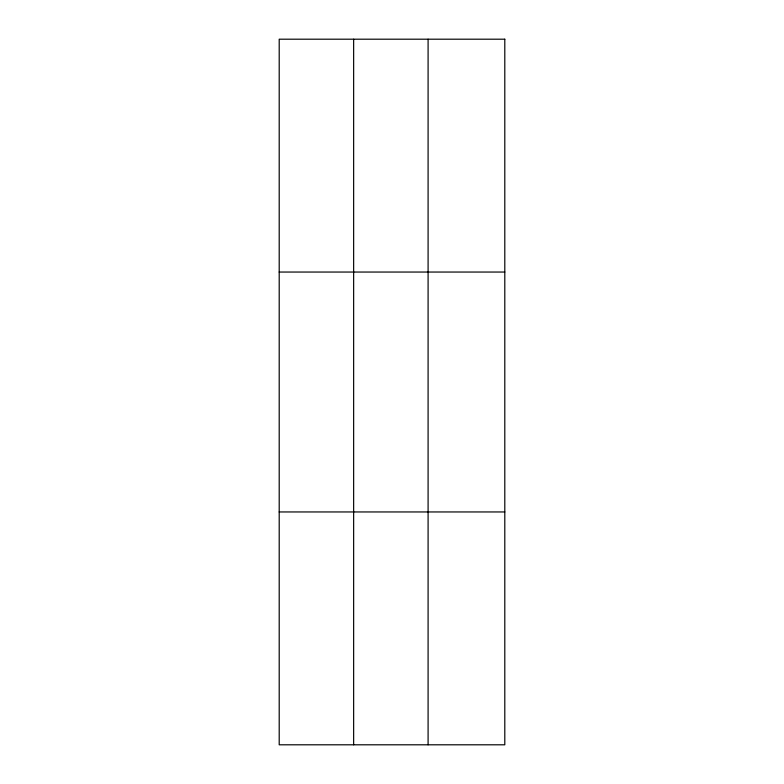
<?xml version="1.0" encoding="UTF-8"?>
<svg xmlns="http://www.w3.org/2000/svg" width="784" height="784" viewBox="0 0 784 784"><rect width="100%" height="100%" fill="white"/><g stroke="black" fill="none" stroke-linecap="round" stroke-linejoin="round"><path stroke-width="1.18" d="M353.643 744.8L353.643 39.2M428.093 744.8L428.093 39.2M279.202 272.048L504.798 272.048M279.202 511.952L504.798 511.952M504.798 39.2L504.798 744.8L279.202 744.8L279.202 39.2L504.798 39.2"/></g></svg>
